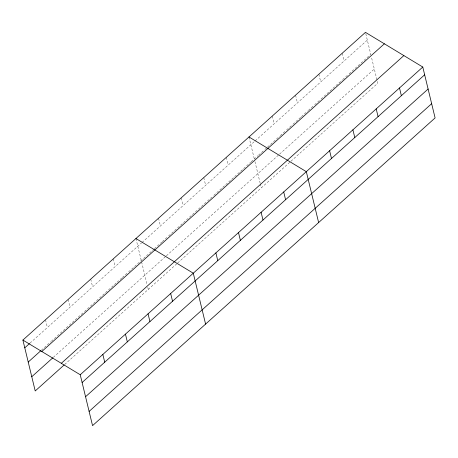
<?xml version="1.0" encoding="UTF-8"?>
<svg xmlns="http://www.w3.org/2000/svg" width="458" height="458" viewBox="0 0 458 458"><rect width="100%" height="100%" fill="white"/><g stroke="black" fill="none" stroke-linecap="round" stroke-linejoin="round"><path stroke-width="0.34" stroke-dasharray="2.29 1.72" d="M30.033 343.094L141.493 242.963M142.02 242.494L254.562 141.396M255.095 140.921L367.327 40.098M41.363 350.25L50.827 341.748M51.353 341.273L77.642 317.657M78.169 317.188L83.951 311.99M84.478 311.52L96.043 301.129M96.569 300.654L116.55 282.706M117.076 282.237L121.805 277.983M122.332 277.514L128.114 272.315M128.641 271.846L153.877 249.175M154.403 248.7L161.766 242.087M162.292 241.618L168.075 236.42M168.601 235.95L206.982 201.468M207.508 200.999L211.716 197.221M213.817 195.331L231.17 179.742M231.696 179.273L250.623 162.269M251.15 161.794L258.009 155.634M258.535 155.159L264.363 149.926M264.89 149.451L267.008 147.55M267.535 147.075L279.712 136.135M280.244 135.66L286.067 130.427M286.594 129.952L292.422 124.719M292.948 124.244L300.889 117.111M301.421 116.635L307.77 110.933M308.303 110.452L314.125 105.226M314.652 104.75L320.474 99.518M321.006 99.043L342.183 80.018M342.71 79.543L347.473 75.261M349.065 73.835L370.768 54.336L365.45 32.358M53.323 357.36L165.842 256.285M166.369 255.816L279.025 154.609M279.557 154.134L374.318 69.009M64.658 364.511L177.172 263.442M177.698 262.966L290.412 161.714M290.945 161.239L377.764 83.247L371.415 57.004M342.16 53.277L344.032 61.023M318.865 74.202L320.737 81.948M295.57 95.127L297.442 102.873M272.275 116.051L274.153 123.797M248.986 136.976L254.304 158.96M254.946 161.628L260.15 183.126M260.31 183.801L261.295 187.872M226.378 157.289L228.25 165.035M203.764 177.595L205.642 185.341M181.156 197.908L183.034 205.653M158.548 218.214L160.426 225.96M135.94 238.526L141.259 260.51M141.585 261.844L147.104 284.67M147.762 287.384L148.255 289.416M113.332 258.833L115.21 266.579M90.724 279.145L92.596 286.891M68.116 299.452L69.988 307.198M45.508 319.764L47.38 327.51"/><path stroke-width="0.69" d="M22.9 340.071L365.45 32.358L422.786 67.04L435.1 117.929L92.55 425.642L80.236 374.753L22.9 340.071L35.214 390.96L64.131 364.986M24.772 347.817L29.507 343.569M28.219 362.055L40.836 350.719M41.821 351.515L384.371 43.802M31.768 376.722L52.796 357.83M61.315 363.309L403.864 55.59M80.236 374.753L422.786 67.04M82.114 382.499L424.663 74.786M85.554 396.737L428.104 89.024M89.104 411.404L431.654 103.691M248.986 136.976L306.322 171.658L318.631 222.554M135.94 238.526L193.282 273.208L205.59 324.098M399.496 87.965L401.368 95.711M376.201 108.889L378.073 116.635M352.906 129.814L354.784 137.56M329.617 150.739L331.489 158.479M283.714 191.971L285.586 199.717M261.106 212.277L262.978 220.023M238.498 232.59L240.37 240.335M215.89 252.896L217.762 260.642M170.668 293.515L172.546 301.261M148.06 313.827L149.938 321.573M125.452 334.134L127.33 341.88M102.844 354.446L104.722 362.192"/></g></svg>
